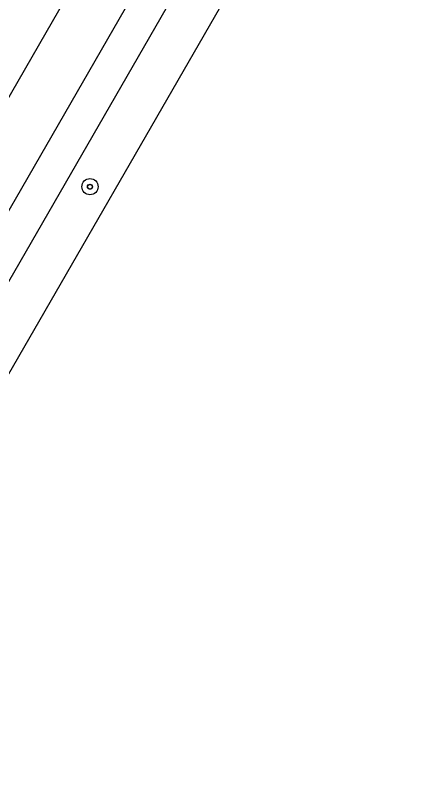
# Model space of a CAD drawing. Extents: x 6327 to 10269, y -393 to 3204.
# Drawn here: x 8262.8 to 8460.1, y -352.4 to 26 of the extents above; entities that cross this region are included whole.
import ezdxf

# ---------------------------------------------------------------- set-up
doc = ezdxf.new("R2010")
doc.units = 0
doc.header["$LTSCALE"] = 5
doc.layers.add('GEOM', color=7, linetype='CONTINUOUS')

msp = doc.modelspace()

# ---------------------------------------------------------------- linework, layer by layer
at = {"layer": 'GEOM', "color": 7, "linetype": 'Continuous'}
for p, q in [((8428.07, 277.45), (8064.42, -352.41)), ((8424.17, 214.69), (8125.17, -303.19)), ((8139.53, -313.5), (8440.3, 207.44)), ((8159.23, -325.02), (8460.06, 196.04))]:
    msp.add_line(p, q, dxfattribs=at)
for radius in [4, 1.25, 1.15]:
    msp.add_circle((8299.79, -58.75), radius, dxfattribs=at)

doc.saveas('drawing.dxf')
